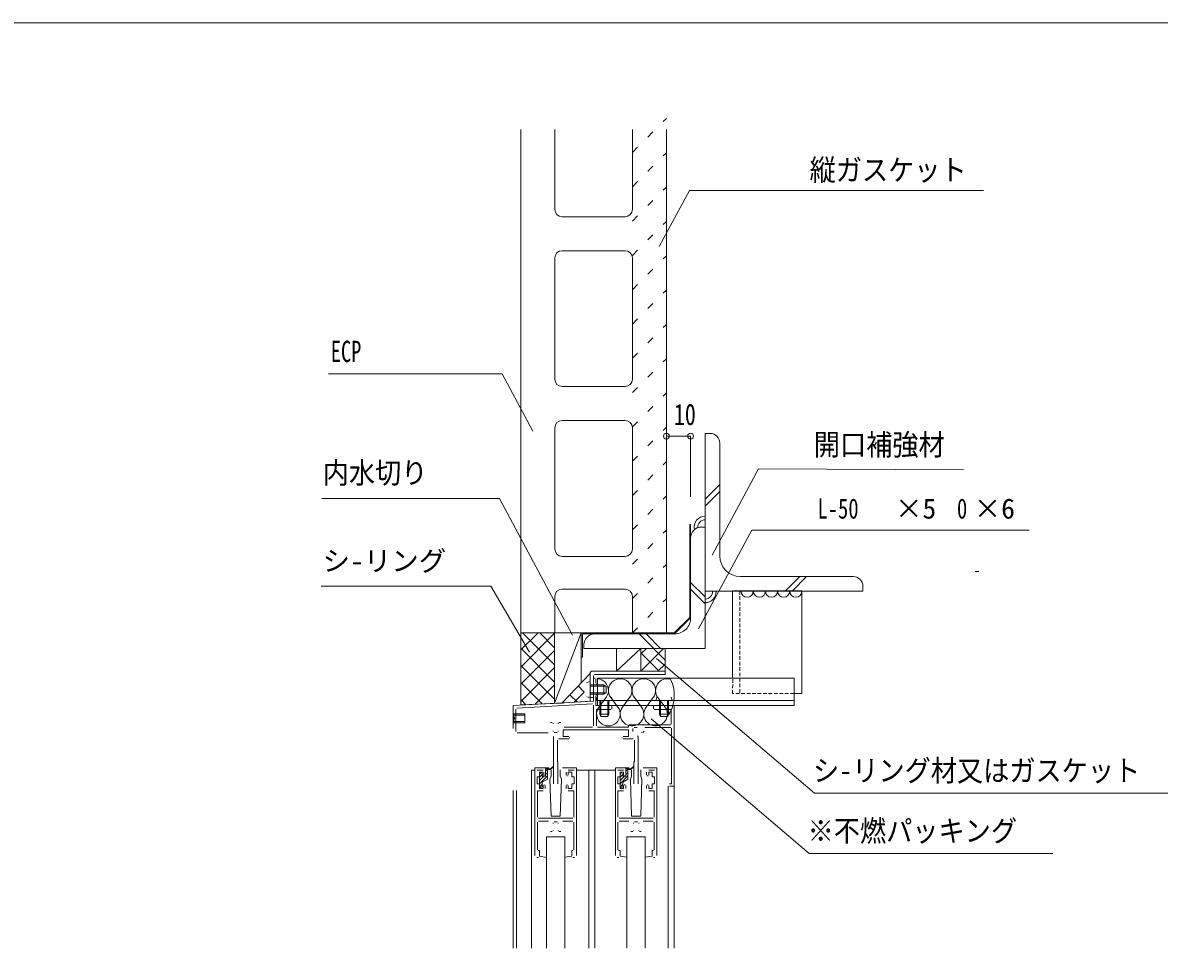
# Model space of a CAD drawing. Units: millimetres, scale not verified. Extents: x -1209 to 1209, y -852 to 852.
# Drawn here: x -593.9 to -125.5, y -399.3 to -17.9 of the extents above; entities that cross this region are included whole.
import ezdxf
from ezdxf.enums import TextEntityAlignment as Align

# ---------------------------------------------------------------- set-up
doc = ezdxf.new("R2010")
doc.units = ezdxf.units.MM
doc.header["$LTSCALE"] = 3
doc.linetypes.add('USER1', pattern=[3, 1, -2])
doc.linetypes.add('USER9', pattern=[0.75, 0.5, -0.25])
for name, color, linetype, lineweight in [('0-1_0-0WAKU', 7, 'Continuous', 18), ('0-2_0-1AL', 5, 'Continuous', 18), ('0-3_0-2SUNPO', 7, 'Continuous', 18), ('0-4_0-3STEEL', 6, 'Continuous', 18), ('0-5_0-4KANAMONO', 6, 'Continuous', 18), ('0-6_0-5FUKUSIZA', 3, 'Continuous', 18), ('0-8_0-7KUTAI', 6, 'Continuous', 18), ('0-9_0-8SASH', 4, 'Continuous', 18)]:
    doc.layers.add(name, color=color, linetype=linetype, lineweight=lineweight)
doc.styles.add('ＭＳ ゴシック', font='')
doc.styles.get('ＭＳ ゴシック').set_extended_font_data('MS Gothic')

msp = doc.modelspace()

# ---------------------------------------------------------------- linework, layer by layer
at = {"layer": '0-1_0-0WAKU'}
msp.add_line((-1207, -17.85), (0, -17.85), dxfattribs=at)
at = {"layer": '0-2_0-1AL'}
for p, q in [((-388.61, -61.858), (-388.61, -269.297)), ((-374.608, -61.858), (-374.608, -94.797)), ((-342.608, -61.858), (-342.608, -94.797)), ((-328.61, -61.858), (-328.61, -269.297)), ((-371.608, -97.797), (-345.608, -97.797)), ((-371.608, -111.797), (-345.608, -111.797)), ((-374.608, -114.797), (-374.608, -164.797)), ((-342.608, -114.797), (-342.608, -164.797)), ((-371.608, -167.797), (-345.608, -167.797)), ((-371.608, -181.797), (-345.608, -181.797)), ((-374.608, -184.797), (-374.608, -234.797)), ((-342.608, -184.797), (-342.608, -234.797)), ((-371.608, -237.797), (-345.608, -237.797)), ((-371.608, -251.297), (-345.61, -251.297)), ((-374.608, -254.297), (-374.608, -269.297)), ((-342.61, -254.297), (-342.61, -269.297)), ((-388.61, -269.297), (-374.608, -269.297)), ((-342.61, -269.297), (-328.61, -269.297))]:
    msp.add_line(p, q, dxfattribs=at)
for centre, start, end in [((-371.608, -94.797), 180, 270), ((-345.608, -94.797), 270, 0), ((-371.608, -114.797), 90, 180), ((-345.608, -114.797), 0, 90), ((-371.608, -164.797), 180, 270), ((-345.608, -164.797), 270, 0), ((-371.608, -184.797), 90, 180), ((-345.608, -184.797), 0, 90), ((-371.608, -234.797), 180, 270), ((-345.608, -234.797), 270, 0), ((-371.608, -254.297), 90, 180), ((-345.61, -254.297), 0, 90)]:
    msp.add_arc(centre, 3, start, end, dxfattribs=at)
at = {"layer": '0-3_0-2SUNPO'}
for p, q in [((-396.239, -162.567), (-467.903, -162.567)), ((-383.602, -186.227), (-396.239, -162.567)), ((-328.61, -188.2), (-318.61, -188.2)), ((-318.61, -213.2), (-318.61, -188.2)), ((-309.774, -237.325), (-290.608, -201.733)), ((-290.608, -201.733), (-206.108, -202.061)), ((-397.442, -213.916), (-470.677, -213.916)), ((-367.321, -270.315), (-397.442, -213.916)), ((-315.314, -267.687), (-293.421, -227.02)), ((-293.421, -227.02), (-179.01, -227.02)), ((-400.925, -250.054), (-470.927, -250.054)), ((-384.969, -277.252), (-400.925, -250.054))]:
    msp.add_line(p, q, dxfattribs=at)
for points in [[(-331.584, -110.119), (-319.132, -86.995), (-197.953, -86.995)], [(-332.616, -279.874), (-267.532, -335.33), (-103.253, -335.33)], [(-334.837, -304.722), (-269.753, -360.179), (-169.371, -360.179)]]:
    msp.add_lwpolyline(points, dxfattribs=at)
for centre, start, end in [((-328.61, -188.2), 0, 180), ((-318.61, -188.2), 0, 180), ((-328.61, -188.2), 180, 0), ((-318.61, -188.2), 180, 0)]:
    msp.add_arc(centre, 1.2, start, end, dxfattribs=at)
at = {"layer": '0-4_0-3STEEL'}
for p, q in [((-312.61, -252.101), (-312.61, -187.1)), ((-312.61, -187.1), (-310.608, -187.1)), ((-306.61, -191.099), (-306.61, -237.599)), ((-312.61, -214.202), (-306.61, -208.202)), ((-312.61, -217.031), (-306.61, -211.031)), ((-312.61, -225.698), (-314.109, -225.698)), ((-312.61, -225.698), (-312.61, -275.696)), ((-318.607, -263.198), (-318.609, -230.198)), ((-298.107, -246.101), (-251.608, -246.101)), ((-279.615, -252.101), (-273.615, -246.101)), ((-276.79, -252.101), (-270.789, -246.101)), ((-199.784, -243.979), (-201.284, -243.979)), ((-318.61, -248.483), (-312.61, -254.483)), ((-318.61, -251.311), (-312.61, -257.311)), ((-312.61, -252.101), (-247.608, -252.101)), ((-247.608, -250.1), (-247.608, -252.101)), ((-363.707, -269.297), (-363.707, -279.297)), ((-363.207, -269.696), (-363.207, -279.297)), ((-325.107, -269.696), (-358.107, -269.696)), ((-339.823, -269.696), (-333.823, -275.696)), ((-336.994, -269.696), (-330.994, -275.696)), ((-362.608, -274.196), (-362.608, -275.696)), ((-362.608, -275.696), (-312.61, -275.696))]:
    msp.add_line(p, q, dxfattribs=at)
for centre, radius, start, end in [((-310.608, -191.099), 4, 0, 90), ((-314.109, -230.198), 4.5, 90, 180), ((-298.107, -237.599), 8.5, 180, 270), ((-251.608, -250.1), 4, 0, 90), ((-325.107, -263.198), 6.5, 270, 0.00002), ((-325.107, -263.198), 6.5, 270, 0.00002), ((-358.108, -274.196), 4.5, 90, 180), ((-358.107, -274.196), 4.5, 90, 180)]:
    msp.add_arc(centre, radius, start, end, dxfattribs=at)
at = {"layer": '0-5_0-4KANAMONO'}
for p, q in [((-319.008, -224.697), (-319.008, -262.93)), ((-319.008, -224.697), (-318.61, -224.697)), ((-318.61, -224.697), (-318.61, -263.096)), ((-318.609, -230.166), (-318.607, -263.198)), ((-319.008, -262.93), (-325.376, -269.297)), ((-318.61, -263.096), (-325.209, -269.696)), ((-363.707, -269.297), (-325.376, -269.297)), ((-325.209, -269.696), (-363.207, -269.696)), ((-363.707, -279.297), (-363.207, -279.297))]:
    msp.add_line(p, q, dxfattribs=at)
at = {"layer": '0-6_0-5FUKUSIZA', "linetype": 'USER1'}
for p, q in [((-342.61, -71.308), (-328.61, -57.308)), ((-342.61, -85.45), (-328.61, -71.45)), ((-342.61, -99.592), (-328.61, -85.592)), ((-342.61, -113.734), (-328.61, -99.734)), ((-342.61, -127.876), (-328.61, -113.876)), ((-342.61, -142.018), (-328.61, -128.018)), ((-342.61, -156.16), (-328.61, -142.16)), ((-342.61, -170.302), (-328.61, -156.302)), ((-342.61, -184.445), (-328.61, -170.445)), ((-342.61, -198.587), (-328.61, -184.587)), ((-342.61, -212.729), (-328.61, -198.729)), ((-342.61, -226.871), (-328.61, -212.871)), ((-342.61, -241.013), (-328.61, -227.013)), ((-342.61, -255.155), (-328.61, -241.155)), ((-342.61, -269.297), (-328.61, -255.297))]:
    msp.add_line(p, q, dxfattribs=at)
at = {"layer": '0-6_0-5FUKUSIZA'}
for p, q in [((-328.608, -233.097), (-328.608, -262.93)), ((-388.61, -276.368), (-381.513, -269.271)), ((-388.61, -269.297), (-388.61, -299.031)), ((-388.61, -269.297), (-363.707, -269.297)), ((-388.61, -283.44), (-374.67, -269.5)), ((-374.67, -282.493), (-387.865, -269.297)), ((-374.67, -275.422), (-380.82, -269.271)), ((-374.67, -298.237), (-374.67, -269.297)), ((-363.707, -269.297), (-374.67, -298.236)), ((-363.707, -269.297), (-363.707, -289.886)), ((-374.67, -289.564), (-388.61, -275.624)), ((-329.129, -275.696), (-349.129, -275.696)), ((-339.129, -275.696), (-349.129, -285.088)), ((-349.129, -275.696), (-349.129, -285.088)), ((-339.134, -285.088), (-329.742, -275.696)), ((-339.129, -278.012), (-336.813, -275.696)), ((-339.129, -275.696), (-339.129, -285.088)), ((-329.129, -280.497), (-333.93, -275.696)), ((-329.129, -275.696), (-329.129, -285.088)), ((-388.61, -290.511), (-374.67, -276.571)), ((-331.609, -285.088), (-339.129, -277.568)), ((-374.67, -296.635), (-388.61, -282.695)), ((-388.61, -297.582), (-374.67, -283.642)), ((-349.129, -285.088), (-329.129, -285.088)), ((-332.063, -285.088), (-329.129, -282.154)), ((-379.845, -298.531), (-388.61, -289.766)), ((-360.031, -286.033), (-371.588, -298.147)), ((-382.648, -298.691), (-374.67, -290.713)), ((-365.406, -297.794), (-368.397, -294.802)), ((-366.59, -297.861), (-362.442, -293.713)), ((-362.446, -293.682), (-364.945, -291.184)), ((-386.534, -298.912), (-388.61, -296.837)), ((-388.61, -299.031), (-371.588, -298.237)), ((-356.389, -299.872), (-353.473, -295.984)), ((-348.613, -299.872), (-351.529, -295.984)), ((-346.669, -299.872), (-343.753, -295.984)), ((-338.893, -299.872), (-341.809, -295.984)), ((-336.949, -299.872), (-334.033, -295.984)), ((-329.174, -299.872), (-332.089, -295.984))]:
    msp.add_line(p, q, dxfattribs=at)
for centre, radius, start, end in [((-312.61, -225.698), 4.5, 90, 193.37248), ((-312.61, -225.698), 3, 90, 184.84976), ((-312.61, -252.358), 4.5, 270, 3.27797), ((-312.61, -252.358), 3, 270, 4.84976), ((-295.272, -252.101), 2.5, 180, 0), ((-290.272, -252.101), 2.5, 180, 0), ((-285.272, -252.101), 2.5, 180, 0), ((-280.272, -252.101), 2.5, 180, 0), ((-275.272, -252.101), 2.5, 180, 0), ((-357.361, -293.068), 4.86, 323.12981, 87.66164), ((-347.641, -293.068), 4.86, 323.12981, 216.87016), ((-337.921, -293.068), 4.86, 323.12981, 216.87016), ((-328.201, -293.068), 4.86, 75, 216.87016), ((-340.007, -295.083), 14.686, 323.82771, 27.18291), ((-352.501, -302.788), 4.86, 143.12273, 36.87018), ((-342.781, -302.788), 4.86, 143.12273, 293.57524), ((-342.781, -302.788), 4.86, 293.57524, 36.87015), ((-333.061, -302.788), 4.86, 143.12273, 293.57524), ((-333.062, -302.788), 4.86, 293.57524, 36.87015)]:
    msp.add_arc(centre, radius, start, end, dxfattribs=at)
at = {"layer": '0-8_0-7KUTAI', "color": 7}
msp.add_line((-363.207, -269.696), (-363.207, -279.297), dxfattribs=at)
at = {"layer": '0-9_0-8SASH', "linetype": 'USER9'}
msp.add_line((-298.38, -251.962), (-298.38, -294.357), dxfattribs=at)
at = {"layer": '0-9_0-8SASH'}
for p, q in [((-359.083, -285.088), (-329.129, -285.088)), ((-340.6, -285.088), (-358.61, -285.088)), ((-339.663, -285.088), (-329.129, -285.088)), ((-329.129, -285.088), (-329.129, -286.508)), ((-360.031, -297.488), (-360.031, -286.035)), ((-358.61, -286.887), (-358.61, -295.982)), ((-358.61, -288.213), (-358.61, -292.192)), ((-358.327, -287.929), (-357.947, -287.929)), ((-358.232, -286.508), (-329.129, -286.508)), ((-357.664, -288.213), (-357.664, -290.014)), ((-357.332, -290.297), (-357.379, -290.297)), ((-357.047, -287.929), (-357.047, -299.297)), ((-311.223, -287.929), (-308.38, -287.929)), ((-360.031, -290.773), (-354.347, -290.773)), ((-353.4, -291.245), (-360.031, -291.245)), ((-353.4, -294.088), (-360.031, -294.088)), ((-360.031, -294.561), (-354.347, -294.561)), ((-357.332, -295.035), (-357.379, -295.035)), ((-353.4, -291.245), (-354.347, -290.773)), ((-354.347, -290.773), (-354.347, -294.561)), ((-285.994, -294.561), (-285.994, -294.357)), ((-272.772, -294.357), (-275.994, -294.357)), ((-391.768, -308.772), (-391.768, -299.297)), ((-359.113, -298.569), (-390.186, -300.35)), ((-372.767, -298.214), (-370.535, -298.086)), ((-370.535, -298.086), (-360.031, -297.488)), ((-360.031, -295.982), (-358.61, -295.982)), ((-358.61, -307.635), (-358.61, -299.042)), ((-357.664, -295.318), (-357.664, -299.297)), ((-351.316, -299.297), (-357.664, -299.297)), ((-357.503, -297.12), (-357.143, -295.783)), ((-356.081, -297.12), (-357.503, -297.12)), ((-275.994, -297.12), (-357.047, -297.12)), ((-357.047, -299.297), (-275.994, -299.297)), ((-356.081, -297.12), (-356.081, -302.805)), ((-355.607, -303.751), (-355.607, -297.12)), ((-352.765, -303.751), (-352.765, -297.12)), ((-352.291, -297.12), (-352.291, -302.805)), ((-350.87, -297.12), (-351.221, -295.783)), ((-351.031, -300.577), (-351.031, -299.582)), ((-333.979, -300.577), (-333.979, -299.582)), ((-332.889, -297.12), (-332.538, -295.783)), ((-331.467, -297.12), (-331.467, -302.805)), ((-330.995, -303.751), (-330.995, -297.12)), ((-328.152, -303.751), (-328.152, -297.12)), ((-327.678, -297.12), (-327.678, -302.805)), ((-326.258, -297.12), (-326.617, -295.783)), ((-325.453, -299.297), (-325.453, -332.47)), ((-391.617, -303.429), (-391.039, -304.517)), ((-387.003, -302.625), (-391.483, -302.625)), ((-391.483, -302.625), (-391.483, -306.413)), ((-387.003, -303.248), (-391.483, -303.248)), ((-390.632, -310.004), (-390.632, -300.815)), ((-387.003, -306.413), (-387.003, -302.625)), ((-357.474, -307.635), (-357.474, -300.862)), ((-351.316, -300.862), (-357.474, -300.862)), ((-355.607, -303.751), (-356.081, -302.805)), ((-352.291, -302.805), (-356.081, -302.805)), ((-352.765, -303.751), (-355.607, -303.751)), ((-352.765, -303.751), (-352.291, -302.805)), ((-333.694, -300.862), (-326.589, -300.862)), ((-330.995, -303.751), (-331.467, -302.805)), ((-327.678, -302.805), (-331.467, -302.805)), ((-328.152, -303.751), (-330.995, -303.751)), ((-328.152, -303.751), (-327.678, -302.805)), ((-326.589, -306.878), (-326.589, -300.862)), ((-391.617, -305.607), (-391.039, -304.517)), ((-387.003, -305.797), (-391.483, -305.797)), ((-391.483, -306.413), (-387.003, -306.413)), ((-375.616, -306.308), (-376.402, -306.308)), ((-375.331, -306.593), (-375.331, -306.859)), ((-373.152, -306.593), (-373.152, -306.859)), ((-372.869, -306.308), (-372.091, -306.308)), ((-359.083, -308.109), (-370.803, -308.109)), ((-357, -308.109), (-344.21, -308.109)), ((-344.21, -307.446), (-344.21, -308.109)), ((-326.872, -307.162), (-343.926, -307.162)), ((-342.41, -308.772), (-342.41, -310.004)), ((-341.936, -308.298), (-340.705, -308.298)), ((-326.777, -308.298), (-337.427, -308.298)), ((-326.495, -308.583), (-326.495, -331.522)), ((-390.158, -310.478), (-377.303, -310.478)), ((-375.331, -309.91), (-375.331, -309.738)), ((-375.142, -312.087), (-375.142, -331.569)), ((-374.857, -310.382), (-373.626, -310.382)), ((-373.532, -313.51), (-373.532, -322.516)), ((-373.152, -309.91), (-373.152, -309.738)), ((-368.843, -313.037), (-373.057, -313.037)), ((-371.116, -312.087), (-371.116, -309.246)), ((-368.843, -312.087), (-371.116, -312.087)), ((-368.558, -312.371), (-368.558, -312.75)), ((-346.768, -312.75), (-346.768, -312.371)), ((-346.483, -313.037), (-342.268, -313.037)), ((-341.794, -313.51), (-341.794, -322.516)), ((-340.27, -311.983), (-340.459, -311.795)), ((-340.183, -312.183), (-340.183, -331.569)), ((-338.734, -310.439), (-338.914, -310.25)), ((-338.327, -310.439), (-337.779, -309.89)), ((-373.341, -322.516), (-373.532, -322.516)), ((-373.341, -322.516), (-373.341, -331.569)), ((-341.983, -322.516), (-341.983, -331.569)), ((-341.794, -322.516), (-341.983, -322.516)), ((-384.19, -399.297), (-384.19, -325.835)), ((-384.19, -325.835), (-382.768, -325.835)), ((-382.768, -326.783), (-382.768, -324.887)), ((-377.084, -324.887), (-382.768, -324.887)), ((-382.768, -361.101), (-382.768, -326.783)), ((-379.451, -325.835), (-381.821, -325.835)), ((-380.873, -328.679), (-380.873, -326.783)), ((-379.451, -326.783), (-380.873, -326.783)), ((-380.873, -327.493), (-380.352, -326.973)), ((-380.873, -327.258), (-380.873, -332.945)), ((-380.873, -328.829), (-379.736, -327.692)), ((-380.021, -326.973), (-380.59, -326.973)), ((-379.736, -327.258), (-379.736, -328.394)), ((-379.451, -327.921), (-379.451, -326.783)), ((-378.505, -327.921), (-378.505, -326.783)), ((-378.409, -325.359), (-378.409, -328.394)), ((-376.42, -325.359), (-378.409, -325.359)), ((-378.409, -326.365), (-377.653, -325.608)), ((-378.409, -327.712), (-377.653, -326.952)), ((-377.653, -325.359), (-377.653, -329.626)), ((-376.42, -325.359), (-375.256, -324.383)), ((-376.137, -325.835), (-376.137, -328.318)), ((-372.346, -325.816), (-372.346, -328.318)), ((-371.399, -324.887), (-365.716, -324.887)), ((-369.979, -327.921), (-369.979, -326.783)), ((-369.031, -325.835), (-366.662, -325.835)), ((-369.031, -326.783), (-367.61, -326.783)), ((-369.031, -327.921), (-369.031, -326.783)), ((-367.61, -328.679), (-367.61, -326.783)), ((-365.716, -326.783), (-365.716, -324.887)), ((-349.611, -325.835), (-365.716, -325.835)), ((-365.716, -361.101), (-365.716, -326.783)), ((-360.505, -399.297), (-360.505, -325.835)), ((-358.138, -399.297), (-358.138, -325.835)), ((-349.611, -326.783), (-349.611, -324.887)), ((-343.926, -324.887), (-349.611, -324.887)), ((-349.611, -361.101), (-349.611, -326.783)), ((-346.294, -325.835), (-348.663, -325.835)), ((-347.716, -328.679), (-347.716, -326.783)), ((-346.294, -326.783), (-347.716, -326.783)), ((-347.716, -327.493), (-347.194, -326.973)), ((-347.716, -327.258), (-347.716, -332.945)), ((-347.716, -328.829), (-346.579, -327.692)), ((-346.862, -326.973), (-347.431, -326.973)), ((-346.579, -327.258), (-346.579, -328.394)), ((-346.294, -327.921), (-346.294, -326.783)), ((-345.348, -327.921), (-345.348, -326.783)), ((-345.253, -325.359), (-345.253, -328.394)), ((-343.263, -325.359), (-345.253, -325.359)), ((-345.253, -326.365), (-344.494, -325.608)), ((-345.253, -327.712), (-344.494, -326.952)), ((-344.494, -325.359), (-344.494, -329.626)), ((-343.263, -325.359), (-342.097, -324.383)), ((-342.978, -325.835), (-342.978, -328.318)), ((-339.189, -325.806), (-339.189, -328.318)), ((-338.242, -324.887), (-332.558, -324.887)), ((-336.82, -327.921), (-336.82, -326.783)), ((-335.873, -325.835), (-333.505, -325.835)), ((-335.873, -326.783), (-334.451, -326.783)), ((-335.873, -327.921), (-335.873, -326.783)), ((-334.451, -328.679), (-334.451, -326.783)), ((-332.558, -326.783), (-332.558, -324.887)), ((-332.558, -361.101), (-332.558, -326.783)), ((-381.821, -328.679), (-380.873, -328.679)), ((-380.873, -331.514), (-377.653, -328.289)), ((-380.873, -330.177), (-379.093, -328.394)), ((-380.873, -333.418), (-380.873, -331.522)), ((-380.873, -332.859), (-379.736, -331.72)), ((-379.736, -328.394), (-378.409, -328.394)), ((-377.653, -329.626), (-379.736, -330.83)), ((-379.736, -330.83), (-379.736, -332.945)), ((-379.451, -332.282), (-379.451, -333.418)), ((-378.789, -328.206), (-379.168, -328.206)), ((-378.789, -331.997), (-379.168, -331.997)), ((-378.505, -332.282), (-378.505, -333.418)), ((-369.979, -332.282), (-369.979, -333.418)), ((-369.694, -328.206), (-369.315, -328.206)), ((-369.694, -331.997), (-369.315, -331.997)), ((-369.031, -332.282), (-369.031, -333.418)), ((-366.662, -328.679), (-367.61, -328.679)), ((-367.61, -333.418), (-367.61, -331.522)), ((-348.663, -328.679), (-347.716, -328.679)), ((-347.716, -331.514), (-344.494, -328.289)), ((-347.716, -330.177), (-345.934, -328.394)), ((-347.716, -333.418), (-347.716, -331.522)), ((-347.716, -332.859), (-346.579, -331.72)), ((-346.579, -328.394), (-345.253, -328.394)), ((-344.494, -329.626), (-346.579, -330.83)), ((-346.579, -330.83), (-346.579, -332.945)), ((-346.294, -332.282), (-346.294, -333.418)), ((-345.632, -328.206), (-346.009, -328.206)), ((-345.632, -331.997), (-346.009, -331.997)), ((-345.348, -332.282), (-345.348, -333.418)), ((-336.82, -332.282), (-336.82, -333.418)), ((-336.537, -328.206), (-336.157, -328.206)), ((-336.537, -331.997), (-336.157, -331.997)), ((-335.873, -332.282), (-335.873, -333.418)), ((-333.505, -328.679), (-334.451, -328.679)), ((-334.451, -333.418), (-334.451, -331.522)), ((-327.82, -332.47), (-327.82, -399.297)), ((-327.346, -331.522), (-326.495, -331.522)), ((-327.346, -332.47), (-325.453, -332.47)), ((-325.453, -332.47), (-325.453, -399.297)), ((-391.768, -334.297), (-391.768, -399.297)), ((-390.442, -334.297), (-390.442, -399.297)), ((-379.451, -334.368), (-381.726, -334.368)), ((-381.726, -345.27), (-381.726, -334.368)), ((-380.873, -333.418), (-379.451, -333.418)), ((-380.59, -333.23), (-380.021, -333.23)), ((-367.61, -333.418), (-369.031, -333.418)), ((-369.031, -334.368), (-366.757, -334.368)), ((-366.757, -345.27), (-366.757, -334.368)), ((-346.294, -334.368), (-348.567, -334.368)), ((-348.567, -345.27), (-348.567, -334.368)), ((-347.716, -333.418), (-346.294, -333.418)), ((-347.431, -333.23), (-346.862, -333.23)), ((-334.451, -333.418), (-335.873, -333.418)), ((-335.873, -334.368), (-333.6, -334.368)), ((-333.6, -345.27), (-333.6, -334.368)), ((-391.768, -363.805), (-391.768, -339.541)), ((-367.231, -345.742), (-381.253, -345.742)), ((-376.137, -344.794), (-372.346, -344.794)), ((-334.073, -345.742), (-348.095, -345.742)), ((-342.978, -344.794), (-339.189, -344.794)), ((-381.726, -358.732), (-381.726, -347.355)), ((-377.187, -346.88), (-381.253, -346.88)), ((-375.616, -351.241), (-376.392, -351.241)), ((-375.331, -347.64), (-375.331, -347.81)), ((-375.331, -350.957), (-375.331, -350.692)), ((-373.626, -347.165), (-374.857, -347.165)), ((-373.152, -347.64), (-373.152, -347.81)), ((-373.152, -350.957), (-373.152, -350.692)), ((-372.869, -351.241), (-372.091, -351.241)), ((-367.231, -346.88), (-371.296, -346.88)), ((-366.757, -358.732), (-366.757, -347.355)), ((-348.567, -358.732), (-348.567, -347.355)), ((-344.031, -346.88), (-348.095, -346.88)), ((-342.457, -351.241), (-343.235, -351.241)), ((-342.173, -347.64), (-342.173, -347.81)), ((-342.173, -350.957), (-342.173, -350.692)), ((-340.467, -347.165), (-341.7, -347.165)), ((-339.995, -347.64), (-339.995, -347.81)), ((-339.995, -350.957), (-339.995, -350.692)), ((-339.71, -351.241), (-338.934, -351.241)), ((-334.073, -346.88), (-338.137, -346.88)), ((-333.6, -358.732), (-333.6, -347.355)), ((-378.031, -353.327), (-370.454, -353.327)), ((-378.031, -353.327), (-378.031, -399.297)), ((-370.454, -353.327), (-370.454, -399.297)), ((-344.873, -353.327), (-344.873, -399.297)), ((-344.873, -353.327), (-337.295, -353.327)), ((-337.295, -353.327), (-337.295, -399.297)), ((-381.441, -359.014), (-380.873, -359.014)), ((-380.873, -361.385), (-380.873, -359.014)), ((-367.041, -359.014), (-367.61, -359.014)), ((-367.61, -361.385), (-367.61, -359.014)), ((-348.284, -359.014), (-347.716, -359.014)), ((-347.716, -361.385), (-347.716, -359.014)), ((-333.883, -359.014), (-334.451, -359.014)), ((-334.451, -361.385), (-334.451, -359.014)), ((-381.347, -361.861), (-382.011, -361.861)), ((-380.873, -361.385), (-378.031, -361.861)), ((-367.61, -361.385), (-370.454, -361.702)), ((-367.136, -361.861), (-366.473, -361.861)), ((-348.189, -361.861), (-348.852, -361.861)), ((-347.716, -361.385), (-344.873, -361.702)), ((-334.451, -361.385), (-337.295, -361.702)), ((-333.979, -361.861), (-333.315, -361.861))]:
    msp.add_line(p, q, dxfattribs=at)
for points in [[(-301.349, -287.929), (-301.349, -251.962), (-272.772, -251.962), (-272.772, -294.357)], [(-360.031, -290.773), (-360.031, -289.351), (-361.367, -289.709)], [(-357.047, -287.929), (-275.994, -287.929), (-275.994, -299.297)], [(-358.61, -293.14), (-358.61, -297.408), (-391.768, -299.297)], [(-360.031, -294.561), (-360.031, -295.982), (-361.367, -295.631)], [(-353.4, -291.245), (-353.4, -294.088), (-354.347, -294.561)], [(-346.483, -312.087), (-344.21, -312.087), (-344.21, -309.246), (-371.116, -309.246)], [(-377.653, -325.741), (-376.373, -325.636), (-375.162, -324.488)], [(-344.494, -325.741), (-343.215, -325.636), (-342.003, -324.488)], [(-381.821, -328.679), (-381.821, -331.522), (-380.873, -331.522)], [(-376.137, -344.794), (-376.611, -329.626), (-376.137, -328.318)], [(-372.346, -344.794), (-371.874, -329.626), (-372.346, -328.318)], [(-366.662, -328.679), (-366.662, -331.522), (-367.61, -331.522)], [(-348.663, -328.679), (-348.663, -331.522), (-347.716, -331.522)], [(-342.978, -344.794), (-343.452, -329.626), (-342.978, -328.318)], [(-339.189, -344.794), (-338.716, -329.626), (-339.189, -328.318)], [(-333.505, -328.679), (-333.505, -331.522), (-334.451, -331.522)]]:
    msp.add_lwpolyline(points, dxfattribs=at)
at = {"layer": '0-9_0-8SASH', "linetype": 'USER9'}
msp.add_lwpolyline([(-275.994, -294.357), (-301.349, -294.357), (-301.223, -287.929)], dxfattribs=at)
at = {"layer": '0-9_0-8SASH'}
msp.add_arc((-359.085, -286.034), 0.947, 89.92775, 180.07225, dxfattribs=at)

# ---------------------------------------------------------------- texts
at = {"layer": '0-3_0-2SUNPO', "style": 'ＭＳ ゴシック'}
for s, height, width, p in [('縦ガスケット', 8.791, 0.9, (-269.579, -85.535)), ('ECP', 8.798, 0.7, (-466.912, -160.334)), ('10', 8.791, 0.75, (-325.458, -186.3)), ('開口補強材', 8.791, 0.9, (-267.845, -198.769)), ('内水切り', 8.791, 0.9, (-470.251, -210.361)), ('L-50', 8.303, 0.75, (-266.329, -224.718)), ('0', 8.303, 0.75, (-208.846, -224.718)), ('シ-リング材又はガスケット', 8.791, 0.9, (-268.182, -333.098)), ('※不燃パッキング', 8.791, 0.9, (-270.403, -357.947))]:
    msp.add_text(s, height=height, dxfattribs=dict(at, width=width)).set_placement(p, align=Align.BOTTOM_LEFT)
for s, p in [('×5', (-234.334, -224.718)), ('×6', (-201.891, -224.718)), ('シ-リング', (-470.306, -246.307))]:
    msp.add_text(s, height=8.303, dxfattribs=at).set_placement(p, align=Align.BOTTOM_LEFT)

doc.saveas('drawing.dxf')
